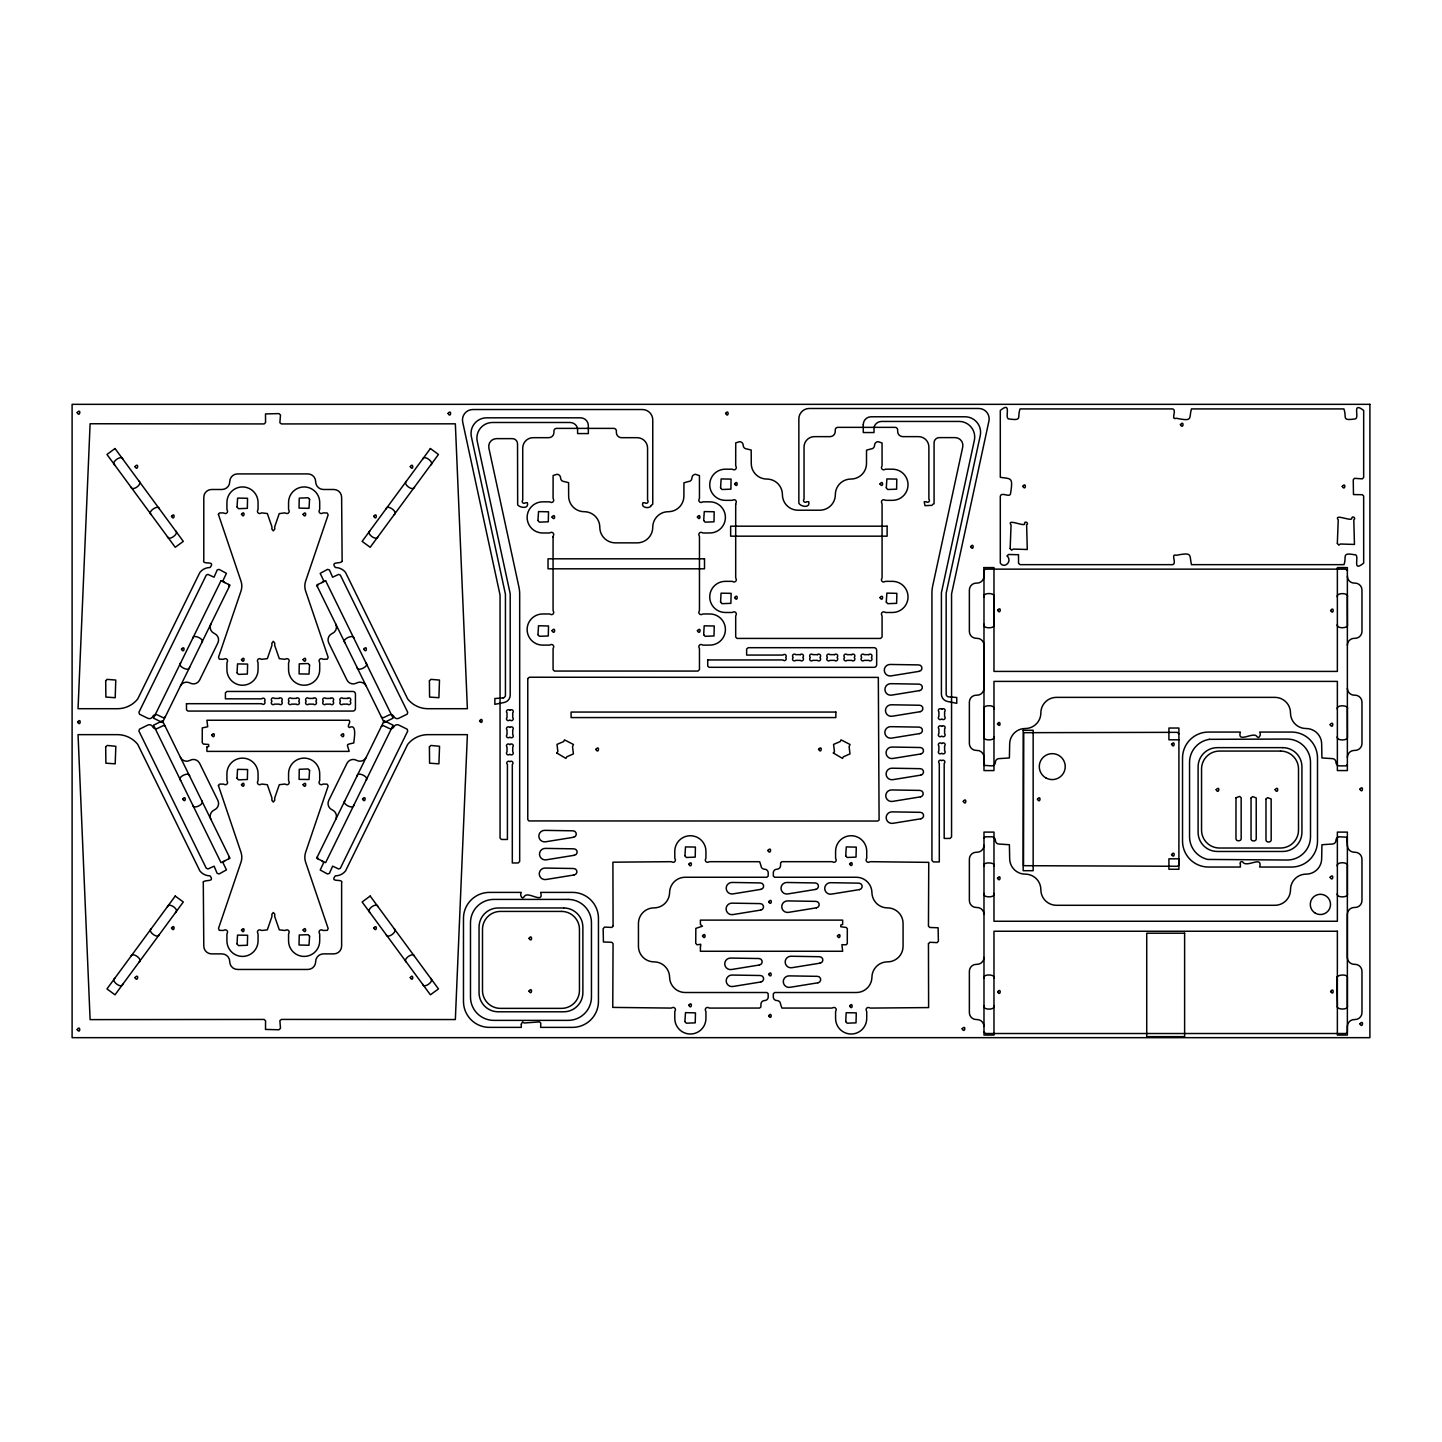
<?xml version="1.0" encoding="UTF-8"?>
<svg xmlns="http://www.w3.org/2000/svg" width="1442" height="1442" viewBox="0 0 1442 1442"><rect width="100%" height="100%" fill="white"/><g stroke="black" fill="none" stroke-linecap="round" stroke-linejoin="round"><path stroke-width="1.5" d="M130.952 487.09C132.231 491.866 143.028 484.007 139.117 481.177M414.485 956.154C413.421 951.648 401.994 959.453 406.41 962.193M983.985 838.307L985.192 836.811L991.772 836.775A3.641 3.641 0 0 1 995.395 840.398A3.641 3.641 0 0 0 999.036 844.039L1009.4 844.724L1009.67 858.567A15.574 15.574 0 0 0 1025.262 874.14A15.574 15.574 0 0 1 1040.854 889.714A15.574 15.574 0 0 0 1056.427 905.288L1274.926 905.288A15.574 15.574 0 0 0 1290.5 889.714A15.574 15.574 0 0 1 1306.073 874.14A15.574 15.574 0 0 0 1321.665 858.567L1321.935 844.724L1332.3 844.039A3.641 3.641 0 0 0 1335.941 840.398A3.641 3.641 0 0 1 1339.582 836.775L1346.936 837.261L1347.369 845.336A6.904 6.904 0 0 0 1354.272 852.24L1355.065 852.24A6.904 6.904 0 0 1 1361.969 859.144L1361.969 900.565A6.922 6.922 0 0 1 1354.669 907.469A6.922 6.922 0 0 0 1347.369 914.372L1347.369 957.434A6.904 6.904 0 0 0 1354.272 964.337L1355.065 964.337A6.904 6.904 0 0 1 1361.969 971.241L1361.969 1012.644A6.922 6.922 0 0 1 1354.669 1019.548A6.922 6.922 0 0 0 1347.369 1026.452L1347.333 1032.31L1345.801 1033.517L985.535 1033.517L983.985 1031.949M1347.369 764.35L1346.035 765.864L1339.582 765.882A3.641 3.641 0 0 1 1335.941 762.259A3.641 3.641 0 0 0 1332.3 758.618L1321.935 757.951L1321.665 744.09A15.574 15.574 0 0 0 1306.073 728.516A15.574 15.574 0 0 1 1290.5 712.943A15.574 15.574 0 0 0 1274.926 697.369L1056.427 697.369A15.574 15.574 0 0 0 1040.854 712.943A15.574 15.574 0 0 1 1025.262 728.516A15.574 15.574 0 0 0 1009.67 744.09L1009.4 757.951L999.036 758.618A3.641 3.641 0 0 0 995.395 762.259A3.641 3.641 0 0 1 991.772 765.882L984.399 765.396L983.985 757.32A6.904 6.904 0 0 0 977.081 750.417L976.27 750.417A6.904 6.904 0 0 1 969.366 743.513L969.366 702.092A6.922 6.922 0 0 1 976.667 695.188A6.922 6.922 0 0 0 983.985 688.285L983.985 645.223A6.904 6.904 0 0 0 977.081 638.319L976.27 638.319A6.904 6.904 0 0 1 969.366 631.416L969.366 590.012A6.922 6.922 0 0 1 976.667 583.109A6.922 6.922 0 0 0 983.985 576.205L984.021 570.347L985.535 569.139L1345.801 569.139L1347.369 570.708M122.786 459.097C121.921 454.302 110.169 462.485 114.729 465.027M159.305 508.756C158.476 504.069 146.687 512 151.248 514.668M167.47 536.73C168.822 541.687 179.835 533.107 175.527 530.818M377.948 906.621C376.741 901.809 365.601 909.884 369.891 912.552M386.132 934.614C387.411 939.463 398.334 931.334 394.171 928.684M422.65 984.273C423.93 989.05 434.637 981.155 430.798 978.361M651.243 505.583C649.927 509.098 640.374 507.981 642.898 502.771L645.007 502.771A1.821 1.821 0 0 0 647.566 502.771A1.821 1.821 0 0 0 647.566 500.212L647.566 448.065A10.382 10.382 0 0 0 637.184 437.683L621.556 437.683A5.191 5.191 0 0 1 616.365 432.492L616.365 430.978A2.596 2.596 0 0 0 613.769 428.382L556.54 428.382A2.596 2.596 0 0 0 553.944 430.978L553.944 432.492A5.191 5.191 0 0 1 548.753 437.683L533.107 437.683A10.382 10.382 0 0 0 522.725 448.065L522.725 500.212A1.821 1.821 0 0 0 522.725 502.771A1.821 1.821 0 0 0 525.303 502.771L527.412 502.771C529.25 509.639 519.156 507.512 517.66 504.772L517.534 443.83A5.191 5.191 0 0 0 512.343 438.638L496.481 438.638A7.787 7.787 0 0 0 488.874 448.083L518.904 586.948A34.266 34.266 0 0 1 519.679 594.194L519.679 861.415L518.237 862.965L512.307 862.965L512.307 764.44A1.821 1.821 0 0 0 512.559 761.881A1.821 1.821 0 0 0 509.999 761.628L509.729 761.628A1.821 1.821 0 0 0 507.187 761.881A1.821 1.821 0 0 0 507.422 764.44L507.422 839.478L501.383 839.46L500.068 838.036L500.05 595.564A5.191 5.191 0 0 0 499.941 594.483L462.702 422.109A10.382 10.382 0 0 1 472.832 409.528L642.375 409.528A10.382 10.382 0 0 1 652.757 419.91L652.757 504.213L651.261 505.457M189.641 775.922C189.443 771.308 176.771 776.95 180.647 780.446M192.723 805.033C193.102 810.025 205.341 803.951 201.682 800.634M353.939 638.211C354.137 633.759 341.069 639.185 344.944 642.735M357.021 667.322C357.454 672.423 369.855 665.934 365.98 662.923M229.314 586.479L228.575 584.443M317.312 856.89L318.051 858.909M165.217 716.998L163.451 717.828L157.538 714.962A3.641 3.641 0 0 0 152.672 716.62A3.641 3.641 0 0 1 147.805 718.278L139.55 714.223L138.901 712.312L206.278 575.106L207.972 574.385L214.011 577.215L217.219 569.932L219.076 569.374L226.43 573.357L222.897 580.747L224.88 582.64M381.409 726.353L383.157 725.524L389.088 728.39A3.641 3.641 0 0 0 393.954 726.732A3.641 3.641 0 0 1 398.821 725.074L407.167 729.201L407.725 731.058L340.348 868.264L338.654 868.985L332.615 866.137L329.407 873.419L327.442 873.942L320.196 869.995L323.729 862.604L321.854 860.694M994.133 866.011C996.116 862.19 981.714 861.487 983.985 866.191M983.985 624.296C982.182 628.892 995.557 629.036 994.061 624.386L993.971 597.042C995.881 592.374 982.02 592.374 983.985 597.042M994.061 978.271C995.953 974.071 982.146 973.602 983.985 978.361M932.776 504.285L934.074 503.745L934.074 442.802A5.191 5.191 0 0 1 939.265 437.611L955.127 437.611A7.787 7.787 0 0 1 962.733 447.038L932.704 585.921A34.266 34.266 0 0 0 931.929 593.149L931.929 860.369L933.371 861.937L939.301 861.937L939.301 763.395A1.821 1.821 0 0 1 939.048 760.835A1.821 1.821 0 0 1 941.608 760.601L941.878 760.601A1.821 1.821 0 0 1 944.438 760.835A1.821 1.821 0 0 1 944.186 763.395L944.186 838.433L950.116 838.433L951.558 836.883L951.558 594.519A5.191 5.191 0 0 1 951.666 593.455L988.924 421.082A10.382 10.382 0 0 0 978.776 408.483L809.232 408.483A10.382 10.382 0 0 0 798.85 418.865L798.85 503.186C800.689 506.845 810.566 508.467 808.71 501.744L806.601 501.744A1.821 1.821 0 0 1 804.041 501.744A1.821 1.821 0 0 1 804.041 499.166L804.041 447.02A10.382 10.382 0 0 1 814.424 436.638L830.051 436.638A5.191 5.191 0 0 0 835.242 431.446L835.242 429.95A2.596 2.596 0 0 1 837.838 427.355L895.067 427.355A2.596 2.596 0 0 1 897.663 429.95L897.663 431.446A5.191 5.191 0 0 0 902.854 436.638L918.5 436.638A10.382 10.382 0 0 1 928.882 447.02L928.882 499.166A1.821 1.821 0 0 1 928.882 501.744A1.821 1.821 0 0 1 926.305 501.726L924.214 501.726L924.989 505.673L932.181 505.331M993.971 709.212C995.935 704.561 982.056 704.525 983.985 709.212L983.985 736.465C982.218 741.206 995.575 740.827 994.133 736.646M983.985 893.445C981.804 897.933 996.17 898.005 993.971 893.445M1337.365 624.296C1335.562 629.072 1349.243 628.658 1347.441 624.386L1347.369 597.042C1349.55 592.608 1335.508 592.356 1337.365 597.042M983.985 1005.615C982.11 1010.247 995.881 1010.319 993.971 1005.615M1337.365 736.465C1335.562 741.062 1348.937 741.134 1347.441 736.556L1347.369 709.212C1349.514 704.759 1335.454 704.561 1337.365 709.212M1337.365 893.445C1335.526 898.24 1349.532 897.789 1347.369 893.445L1347.369 866.191C1349.261 861.613 1335.526 861.577 1337.365 866.191M318.051 584.443L317.312 586.479M228.575 858.909L229.314 856.89M180.647 662.923C176.879 665.88 188.884 672.314 189.641 667.43M365.98 780.446C369.873 777.058 357.292 771.091 357.021 776.03M201.682 642.735C205.575 639.257 192.633 633.561 192.723 638.337M344.944 800.634C341.231 803.554 353.164 810.043 353.939 805.141M430.798 464.991C434.979 462.72 423.93 454.248 422.65 459.097M151.248 928.684C147.084 931.316 158.025 939.463 159.305 934.614M114.729 978.343C110.457 980.596 121.416 989.284 122.786 984.273M406.41 481.159C402.354 483.773 412.917 491.848 414.485 487.198M394.171 514.668C398.659 511.838 386.762 503.997 386.132 508.756M369.891 530.818C365.727 533.432 376.686 541.579 377.948 536.73M175.527 912.552C179.908 909.704 168.588 901.971 167.47 906.621M139.009 962.193C143.551 959.651 132.195 951.414 130.952 956.28M1178.907 739.8L1168.921 739.8L1168.921 728.03L1178.907 728.03L1178.907 869.256L1168.921 869.256L1168.921 858.819L1178.907 858.819L1178.889 864.948L1177.339 866.282L1023.514 865.687L1023.748 732.68L1177.339 732.338L1178.907 733.906M321.854 582.658L323.747 580.874L320.196 573.357L327.55 569.374L329.407 569.932L332.615 577.215L338.654 574.385L340.348 575.106L407.725 712.312L407.167 714.169L398.821 718.278A3.641 3.641 0 0 1 393.954 716.62A3.641 3.641 0 0 0 389.088 714.962L383.284 717.792L381.409 716.998M224.88 860.73L222.879 862.496L226.466 869.887L219.076 873.978L217.147 873.329L214.101 866.191L207.972 868.985L206.224 868.156L138.901 731.058L139.459 729.201L147.805 725.074A3.641 3.641 0 0 1 152.672 726.732A3.641 3.641 0 0 0 157.538 728.39L163.451 725.524L165.217 726.353M180.43 757.356A6.922 6.922 0 0 0 190.038 760.331A6.922 6.922 0 0 1 199.627 763.305L217.886 800.472A6.904 6.904 0 0 1 214.732 809.719L214.011 810.08A6.904 6.904 0 0 0 210.856 819.308M366.196 757.356A6.922 6.922 0 0 1 356.589 760.331A6.922 6.922 0 0 0 346.981 763.305L328.74 800.472A6.904 6.904 0 0 0 331.876 809.719L332.615 810.08A6.904 6.904 0 0 1 335.752 819.308M180.43 686.013A6.922 6.922 0 0 1 190.038 683.039A6.922 6.922 0 0 0 199.627 680.065L217.886 642.88A6.904 6.904 0 0 0 214.732 633.651L214.011 633.29A6.904 6.904 0 0 1 210.856 624.044M366.196 686.013A6.922 6.922 0 0 0 356.589 683.039A6.922 6.922 0 0 1 346.981 680.065L328.74 642.88A6.904 6.904 0 0 1 331.876 633.651L332.615 633.29A6.904 6.904 0 0 0 335.752 624.044M983.985 845.336A6.904 6.904 0 0 1 977.081 852.24L976.27 852.24A6.904 6.904 0 0 0 969.366 859.144L969.366 900.565A6.922 6.922 0 0 0 976.667 907.469A6.922 6.922 0 0 1 983.985 914.372M983.985 1026.452A6.922 6.922 0 0 0 976.667 1019.548A6.922 6.922 0 0 1 969.366 1012.644L969.366 971.241A6.904 6.904 0 0 1 976.27 964.337L977.081 964.337A6.904 6.904 0 0 0 983.985 957.434M1347.369 757.32A6.904 6.904 0 0 1 1354.272 750.417L1355.065 750.417A6.904 6.904 0 0 0 1361.969 743.513L1361.969 702.092A6.922 6.922 0 0 0 1354.669 695.188A6.922 6.922 0 0 1 1347.369 688.285M1347.369 645.223A6.904 6.904 0 0 1 1354.272 638.319L1355.065 638.319A6.904 6.904 0 0 0 1361.969 631.416L1361.969 590.012A6.922 6.922 0 0 0 1354.669 583.109A6.922 6.922 0 0 1 1347.369 576.205M186.469 703.696L186.505 709.861L187.911 711.068L352.839 711.068A2.596 2.596 0 0 0 355.435 708.473L355.435 694.053A2.596 2.596 0 0 0 352.839 691.457L226.953 691.457L225.421 692.773L225.403 698.829L261.777 698.829A1.821 1.821 0 0 1 264.337 698.577A1.821 1.821 0 0 1 264.571 701.136L264.571 701.389A1.821 1.821 0 0 1 264.337 703.948A1.821 1.821 0 0 1 261.777 703.696L186.469 703.696M206.909 747.046L206.909 751.39L349.144 751.39C347.324 743.495 345.035 744.991 353.777 742.954C354.299 737.349 357.021 723.451 349.288 727.525C346.152 726.227 351.56 722.514 349.144 720.243L206.909 720.243L207.702 726.75L202.277 727.886L202.24 742.612L203.322 744.072L208.531 744.451L208.784 746.415L206.909 747.046M218.409 785.566L240.976 852.258A15.574 15.574 0 0 1 240.976 862.28L218.499 928.414L219.31 930.324L222.987 930.469A2.253 2.253 0 0 0 224.159 930.144A2.253 2.253 0 0 1 227.259 933.226A2.253 2.253 0 0 0 226.917 934.398L226.917 940.851A15.574 15.574 0 0 0 242.49 956.425A15.574 15.574 0 0 0 258.064 940.851L258.064 934.398A2.253 2.253 0 0 0 257.739 933.226A2.253 2.253 0 0 1 260.84 930.144A2.253 2.253 0 0 0 262.011 930.469L267.329 929.838L271.673 917.292A5.191 5.191 0 0 0 271.799 914.39L273.313 912.462L274.845 914.282A5.191 5.191 0 0 0 274.953 917.292L279.297 929.838L284.615 930.469A2.253 2.253 0 0 0 285.786 930.144A2.253 2.253 0 0 1 288.887 933.226A2.253 2.253 0 0 0 288.562 934.398L288.562 940.851A15.574 15.574 0 0 0 304.136 956.425A15.574 15.574 0 0 0 319.709 940.851L319.709 934.398A2.253 2.253 0 0 0 319.367 933.226A2.253 2.253 0 0 1 322.467 930.144A2.253 2.253 0 0 0 323.639 930.469L327.316 930.324L328.163 928.522L305.65 862.28A15.574 15.574 0 0 1 305.65 852.258L328.163 786.016L327.208 784.178L323.639 784.069A2.253 2.253 0 0 0 322.467 784.412A2.253 2.253 0 0 1 319.367 781.312A2.253 2.253 0 0 0 319.709 780.14L319.709 773.687A15.574 15.574 0 0 0 304.136 758.113A15.574 15.574 0 0 0 288.562 773.687L288.562 780.14A2.253 2.253 0 0 0 288.887 781.312A2.253 2.253 0 0 1 285.786 784.412A2.253 2.253 0 0 0 284.615 784.069L279.297 784.7L274.953 797.246A5.191 5.191 0 0 0 274.827 800.148L273.313 802.076L271.799 800.148A5.191 5.191 0 0 0 271.673 797.246L267.329 784.7L262.011 784.069A2.253 2.253 0 0 0 260.84 784.412A2.253 2.253 0 0 1 257.739 781.312A2.253 2.253 0 0 0 258.064 780.14L258.064 773.687A15.574 15.574 0 0 0 242.49 758.113A15.574 15.574 0 0 0 226.917 773.687L226.917 780.14A2.253 2.253 0 0 0 227.259 781.312A2.253 2.253 0 0 1 224.159 784.412A2.253 2.253 0 0 0 222.987 784.069L219.526 784.142L218.409 785.566M218.409 514.397L240.976 581.09A15.574 15.574 0 0 1 240.976 591.112L218.499 657.228L219.31 659.138L222.987 659.282A2.253 2.253 0 0 0 224.159 658.958A2.253 2.253 0 0 1 227.259 662.058A2.253 2.253 0 0 0 226.917 663.23L226.917 669.665A15.574 15.574 0 0 0 242.49 685.238A15.574 15.574 0 0 0 258.064 669.665L258.064 663.23A2.253 2.253 0 0 0 257.739 662.058A2.253 2.253 0 0 1 260.84 658.958A2.253 2.253 0 0 0 262.011 659.282L267.329 658.652L271.673 646.124A5.191 5.191 0 0 0 271.799 643.222L273.313 641.293L274.827 643.222A5.191 5.191 0 0 0 274.953 646.124L279.297 658.652L284.615 659.282A2.253 2.253 0 0 0 285.786 658.958A2.253 2.253 0 0 1 288.887 662.058A2.253 2.253 0 0 0 288.562 663.23L288.562 669.665A15.574 15.574 0 0 0 304.136 685.238A15.574 15.574 0 0 0 319.709 669.665L319.709 663.23A2.253 2.253 0 0 0 319.367 662.058A2.253 2.253 0 0 1 322.467 658.958A2.253 2.253 0 0 0 323.639 659.282L327.316 659.138L328.163 657.336L305.65 591.112A15.574 15.574 0 0 1 305.65 581.09L328.163 514.848L327.208 512.992L323.639 512.901A2.253 2.253 0 0 0 322.467 513.226A2.253 2.253 0 0 1 319.367 510.126A2.253 2.253 0 0 0 319.709 508.954L319.709 502.519A15.574 15.574 0 0 0 304.136 486.945A15.574 15.574 0 0 0 288.562 502.519L288.562 508.954A2.253 2.253 0 0 0 288.887 510.126A2.253 2.253 0 0 1 285.786 513.226A2.253 2.253 0 0 0 284.615 512.901L279.225 513.622L274.953 526.06A5.191 5.191 0 0 0 274.827 528.962L273.313 530.89L271.799 528.962A5.191 5.191 0 0 0 271.673 526.06L267.329 513.532L262.011 512.901A2.253 2.253 0 0 0 260.84 513.226A2.253 2.253 0 0 1 257.739 510.126A2.253 2.253 0 0 0 258.064 508.954L258.064 502.519A15.574 15.574 0 0 0 242.49 486.945A15.574 15.574 0 0 0 226.917 502.519L226.917 508.954A2.253 2.253 0 0 0 227.259 510.126A2.253 2.253 0 0 1 224.159 513.226A2.253 2.253 0 0 0 222.987 512.901L219.526 512.955L218.427 514.289M521.301 1024.162L521.301 1027.371L489.433 1027.371A25.956 25.956 0 0 1 463.477 1001.415L463.477 918.356A25.956 25.956 0 0 1 489.433 892.4L521.301 892.4C519.408 894.328 522.04 900.349 524.167 896.762C527.159 890.093 544.301 904.981 540.642 892.4L572.492 892.4A25.956 25.956 0 0 1 598.448 918.356L598.448 1001.415A25.956 25.956 0 0 1 572.492 1027.371L540.642 1027.371L540.804 1023.189L539.47 1021.891L524.167 1023.009L522.581 1021.873L521.301 1024.162M553.079 536.911L553.079 610.038A2.253 2.253 0 0 0 553.404 611.21A2.253 2.253 0 0 1 550.303 614.31A2.253 2.253 0 0 0 549.132 613.968L542.697 613.968A15.574 15.574 0 0 0 527.123 629.541A15.574 15.574 0 0 0 542.697 645.115L549.132 645.115A2.253 2.253 0 0 0 550.303 644.79A2.253 2.253 0 0 1 553.404 647.891A2.253 2.253 0 0 0 553.079 649.062L553.079 669.629L554.395 671.053L697.91 671.071L699.46 669.629L699.46 649.062A2.253 2.253 0 0 0 699.136 647.891A2.253 2.253 0 0 1 702.236 644.79A2.253 2.253 0 0 0 703.408 645.115L709.843 645.115A15.574 15.574 0 0 0 725.416 629.541A15.574 15.574 0 0 0 709.843 613.968L703.408 613.968A2.253 2.253 0 0 0 702.236 614.31A2.253 2.253 0 0 1 699.136 611.21A2.253 2.253 0 0 0 699.46 610.038L699.46 536.911A2.253 2.253 0 0 0 699.136 535.739A2.253 2.253 0 0 1 702.236 532.639A2.253 2.253 0 0 0 703.408 532.981L709.843 532.981A15.574 15.574 0 0 0 725.416 517.408A15.574 15.574 0 0 0 709.843 501.834L703.408 501.834A2.253 2.253 0 0 0 702.236 502.158A2.253 2.253 0 0 1 699.136 499.058A2.253 2.253 0 0 0 699.46 497.887L699.442 475.644L695.567 474.31A3.641 3.641 0 0 0 691.944 477.951A3.641 3.641 0 0 1 688.303 481.574L683.941 482.8L683.887 496.12A15.574 15.574 0 0 1 668.313 511.694A15.574 15.574 0 0 0 652.739 527.267A15.574 15.574 0 0 1 637.166 542.859L615.373 542.859A15.574 15.574 0 0 1 599.8 527.267A15.574 15.574 0 0 0 584.226 511.694A15.574 15.574 0 0 1 568.653 496.12L568.581 482.673L564.237 481.574A3.641 3.641 0 0 1 560.596 477.951A3.641 3.641 0 0 0 556.972 474.31L553.115 475.518L553.079 497.887A2.253 2.253 0 0 0 553.404 499.058A2.253 2.253 0 0 1 550.303 502.158A2.253 2.253 0 0 0 549.132 501.834L542.697 501.834A15.574 15.574 0 0 0 527.123 517.408A15.574 15.574 0 0 0 542.697 532.981L549.132 532.981A2.253 2.253 0 0 0 550.303 532.639A2.253 2.253 0 0 1 553.404 535.739A2.253 2.253 0 0 0 553.079 536.911M700.397 946.925L700.397 951.269L842.651 951.269L841.912 944.672L846.112 944.798L847.283 943.645L847.319 928.81L846.346 927.494L840.74 926.719L840.902 924.935L842.651 924.484L842.651 920.122L700.397 920.122L700.397 924.484L702.488 926.197L695.837 928.36L695.729 943.302L697.045 944.816L700.758 944.258L700.506 946.871M707.698 659.949L707.734 666.114L709.14 667.304L874.068 667.322A2.596 2.596 0 0 0 876.664 664.726L876.664 650.288A2.596 2.596 0 0 0 874.068 647.692L748.182 647.692L746.632 649.026L746.632 655.065L782.988 655.065A1.821 1.821 0 0 1 785.548 654.812A1.821 1.821 0 0 1 785.8 657.372L785.8 657.642A1.821 1.821 0 0 1 785.548 660.184A1.821 1.821 0 0 1 782.988 659.949L707.698 659.949M735.69 504.267L735.69 577.395A2.253 2.253 0 0 0 736.015 578.566A2.253 2.253 0 0 1 732.915 581.667A2.253 2.253 0 0 0 731.743 581.342L725.308 581.342A15.574 15.574 0 0 0 709.734 596.916A15.574 15.574 0 0 0 725.308 612.49L731.743 612.49A2.253 2.253 0 0 0 732.915 612.147A2.253 2.253 0 0 1 736.015 615.247A2.253 2.253 0 0 0 735.69 616.419L735.69 637.003L737.006 638.427L880.521 638.445L882.071 637.003L882.071 616.419A2.253 2.253 0 0 0 881.747 615.247A2.253 2.253 0 0 1 884.847 612.147A2.253 2.253 0 0 0 886.019 612.49L892.454 612.49A15.574 15.574 0 0 0 908.027 596.916A15.574 15.574 0 0 0 892.454 581.342L886.019 581.342A2.253 2.253 0 0 0 884.847 581.667A2.253 2.253 0 0 1 881.747 578.566A2.253 2.253 0 0 0 882.071 577.395L882.071 504.267A2.253 2.253 0 0 0 881.747 503.096A2.253 2.253 0 0 1 884.847 500.013A2.253 2.253 0 0 0 886.019 500.338L892.454 500.338A15.574 15.574 0 0 0 908.027 484.764A15.574 15.574 0 0 0 892.454 469.191L886.019 469.191A2.253 2.253 0 0 0 884.847 469.515A2.253 2.253 0 0 1 881.747 466.433A2.253 2.253 0 0 0 882.071 465.261L882.053 443L878.178 441.685A3.641 3.641 0 0 0 874.555 445.308A3.641 3.641 0 0 1 870.914 448.949L866.534 450.156L866.498 463.477A15.574 15.574 0 0 1 850.924 479.05A15.574 15.574 0 0 0 835.351 494.642A15.574 15.574 0 0 1 819.777 510.216L797.985 510.216A15.574 15.574 0 0 1 782.411 494.642A15.574 15.574 0 0 0 766.838 479.05A15.574 15.574 0 0 1 751.264 463.477L751.192 450.048L746.848 448.949A3.641 3.641 0 0 1 743.207 445.308A3.641 3.641 0 0 0 739.584 441.685L735.726 442.892L735.69 465.261A2.253 2.253 0 0 0 736.015 466.433A2.253 2.253 0 0 1 732.915 469.515A2.253 2.253 0 0 0 731.743 469.191L725.308 469.191A15.574 15.574 0 0 0 709.734 484.764A15.574 15.574 0 0 0 725.308 500.338L731.743 500.338A2.253 2.253 0 0 0 732.915 500.013A2.253 2.253 0 0 1 736.015 503.096A2.253 2.253 0 0 0 735.69 504.267M863.271 424.561L863.271 432.546L874.014 432.546L874.014 427.355A7.787 7.787 0 0 1 881.567 421.443L959.128 421.443A15.574 15.574 0 0 1 974.359 440.315L941.536 592.121A5.191 5.191 0 0 0 941.41 593.221L941.41 694.107A7.462 7.462 0 0 0 947.394 701.425L956.749 703.317L956.749 697.477L948.421 696.846A2.794 2.794 0 0 1 946.168 694.107L946.168 593.725A5.191 5.191 0 0 1 946.294 592.626L980.236 435.646A15.574 15.574 0 0 0 965.004 416.774L871.058 416.774A7.787 7.787 0 0 0 863.271 424.561M983.985 567.589L983.985 770.569L993.971 770.569L993.971 681.399L1337.365 681.399L1337.365 770.569L1347.369 770.569L1347.369 567.589L1337.365 567.589L1337.365 671.413L993.971 671.413L993.971 567.589L983.985 567.589M1023.171 730.265L1023.171 870.698L1033.157 870.698L1033.157 730.265L1023.171 730.265M1240.354 863.812L1240.354 867.039L1208.486 867.039A25.956 25.956 0 0 1 1182.53 841.083L1182.53 758.023A25.956 25.956 0 0 1 1208.486 732.067L1240.354 732.067C1236.912 743.82 1253.603 731.31 1256.811 736.429C1258.92 739.998 1261.642 733.96 1259.695 732.067L1291.545 732.067A25.956 25.956 0 0 1 1317.501 758.023L1317.501 841.083A25.956 25.956 0 0 1 1291.545 867.039L1259.695 867.039C1262.615 855.575 1248.015 867.291 1243.22 862.677C1242.86 860.784 1239.273 861.487 1240.354 863.812M1336.914 977.189L1337.365 1005.615C1335.22 1009.959 1349.207 1010.409 1347.369 1005.615L1347.369 978.361C1348.901 973.765 1338.158 974.468 1336.932 977.081M1337.365 931.244L1337.365 1035.068L1347.369 1035.068L1347.369 832.106L1337.365 832.106L1337.365 921.258L993.971 921.258L993.971 832.106L983.985 832.106L983.985 1035.068L993.971 1035.068L993.971 931.244L1337.365 931.244M182.719 799.138C186.036 804.456 186.162 793.911 182.719 799.138M203.286 881.963L203.791 946.096A7.787 7.787 0 0 0 211.577 953.883L221.96 953.883A7.787 7.787 0 0 1 229.747 961.67A7.787 7.787 0 0 0 237.533 969.457L307.885 969.457A7.787 7.787 0 0 0 315.672 961.67A7.787 7.787 0 0 1 323.459 953.883L333.841 953.883A7.787 7.787 0 0 0 341.628 946.096L341.628 883.171C343.935 877.854 329.028 883.387 335.355 875.853A12.978 12.978 0 0 0 345.521 870.968L407.671 744.414A25.956 25.956 0 0 1 427.95 734.645L467.388 734.645L455.348 1019.548L281.424 1019.422L279.874 1020.666L280.487 1028.326L278.937 1029.768L265.508 1029.426L265.562 1020.774L264.12 1019.44L90.107 1019.62L78.048 734.645L117.469 734.645A25.956 25.956 0 0 1 137.747 744.414L199.897 870.968A12.978 12.978 0 0 0 210.063 875.853C215.128 882.342 205.395 879.494 203.304 881.837M342.133 561.298C340.889 564.183 329.984 560.938 335.355 567.517A12.978 12.978 0 0 1 345.521 572.402L407.671 698.955A25.956 25.956 0 0 0 427.95 708.707L467.388 708.707L455.348 423.822L281.424 423.93L279.874 422.704L280.487 415.026L278.937 413.602L265.508 413.926L265.562 422.578L264.12 423.93L90.107 423.75L78.048 708.707L117.469 708.707A25.956 25.956 0 0 0 137.747 698.955L199.897 572.402A12.978 12.978 0 0 1 210.063 567.517C216.3 559.748 201.592 565.588 203.791 560.181L203.791 497.274A7.787 7.787 0 0 1 211.577 489.487L221.96 489.487A7.787 7.787 0 0 0 229.747 481.7A7.787 7.787 0 0 1 237.533 473.913L307.885 473.913A7.787 7.787 0 0 1 315.672 481.7A7.787 7.787 0 0 0 323.459 489.487L333.841 489.487A7.787 7.787 0 0 1 341.628 497.274L342.133 561.298M363.781 649.26C367.043 654.56 367.422 643.907 363.781 649.26M1007.201 555.945C1012.699 561.893 1003.974 568.977 1000.297 563.083L1000.297 496.246C1001.379 491.289 1010.5 498.535 1010.608 493.146C1013.203 476.779 1011.094 479.05 1000.297 477.302L1000.297 410.465C1012.933 400.101 1003.488 419.424 1009.31 418.991C1022.793 420.884 1016.88 417.405 1020.089 408.915L1172.508 408.915C1177.321 409.672 1170.219 420.505 1176.239 418.252C1193.363 421.641 1188.659 418.811 1191.453 408.915L1343.872 408.915C1347.08 417.369 1341.186 420.902 1354.651 418.991C1360.635 419.009 1350.902 400.624 1363.681 410.465L1363.663 477.428L1362.348 478.852L1354.38 478.329L1353.245 479.862L1353.479 494.57L1362.348 494.714L1363.663 496.03L1363.681 563.083C1350.775 573.646 1360.942 553.656 1354.344 554.719C1341.15 552.304 1346.918 556.828 1343.998 564.651L1191.453 564.651C1189.199 554.593 1192.822 552.106 1176.239 555.296C1170.201 553.277 1177.285 563.696 1172.616 564.651L1020.089 564.651L1018.539 563.317L1018.503 554.719L1008.535 554.485L1007.219 555.837M613.084 925.89L611.967 927.422L604.595 927.098L603.153 928.648L603.423 941.987L611.75 942.293L613.066 943.645L612.76 1007.399L670.854 1008.084A2.253 2.253 0 0 0 672.026 1007.742A2.253 2.253 0 0 1 675.126 1010.842A2.253 2.253 0 0 0 674.784 1012.014L674.784 1018.449A15.574 15.574 0 0 0 690.357 1034.022A15.574 15.574 0 0 0 705.931 1018.449L705.931 1012.014A2.253 2.253 0 0 0 705.607 1010.842A2.253 2.253 0 0 1 708.707 1007.742A2.253 2.253 0 0 0 709.879 1008.084L759.519 1008.066L760.853 1007.093L760.961 1004.191A3.641 3.641 0 0 1 764.602 1000.55A3.641 3.641 0 0 0 768.226 996.909L768.117 993.484L766.784 992.511L685.166 992.511A15.574 15.574 0 0 1 669.593 977.189A15.574 15.574 0 0 0 654.019 961.868A15.574 15.574 0 0 1 638.445 946.294L638.445 923.457A15.574 15.574 0 0 1 654.019 907.883A15.574 15.574 0 0 0 669.593 892.58A15.574 15.574 0 0 1 685.166 877.259L766.784 877.259L768.153 876.159L768.226 872.843A3.641 3.641 0 0 0 764.602 869.22A3.641 3.641 0 0 1 760.961 865.579L759.646 861.703L709.879 861.685A2.253 2.253 0 0 0 708.707 862.01A2.253 2.253 0 0 1 705.607 858.927A2.253 2.253 0 0 0 705.931 857.756L705.931 851.303A15.574 15.574 0 0 0 690.357 835.729A15.574 15.574 0 0 0 674.784 851.303L674.784 857.756A2.253 2.253 0 0 0 675.126 858.927A2.253 2.253 0 0 1 672.026 862.01A2.253 2.253 0 0 0 670.854 861.685L612.904 862.19L613.084 925.89M928.45 943.753L928.612 1007.579L870.662 1008.084A2.253 2.253 0 0 1 869.49 1007.742A2.253 2.253 0 0 0 866.408 1010.842A2.253 2.253 0 0 1 866.732 1012.014L866.732 1018.449A15.574 15.574 0 0 1 851.159 1034.022A15.574 15.574 0 0 1 835.585 1018.449L835.585 1012.014A2.253 2.253 0 0 1 835.909 1010.842A2.253 2.253 0 0 0 832.827 1007.742A2.253 2.253 0 0 1 831.655 1008.084L781.888 1008.066L780.555 1004.191A3.641 3.641 0 0 0 776.932 1000.55A3.641 3.641 0 0 1 773.291 996.909L773.363 993.61L774.733 992.511L856.35 992.511A15.574 15.574 0 0 0 871.923 977.189A15.574 15.574 0 0 1 887.497 961.868A15.574 15.574 0 0 0 903.071 946.294L903.071 923.457A15.574 15.574 0 0 0 887.497 907.883A15.574 15.574 0 0 1 871.923 892.58A15.574 15.574 0 0 0 856.35 877.259L774.733 877.259L773.363 876.159L773.291 872.843A3.641 3.641 0 0 1 776.932 869.22A3.641 3.641 0 0 0 780.555 865.579L780.663 862.677L781.997 861.685L831.655 861.685A2.253 2.253 0 0 1 832.827 862.01A2.253 2.253 0 0 0 835.909 858.927A2.253 2.253 0 0 1 835.585 857.756L835.585 851.303A15.574 15.574 0 0 1 851.159 835.729A15.574 15.574 0 0 1 866.732 851.303L866.732 857.756A2.253 2.253 0 0 1 866.408 858.927A2.253 2.253 0 0 0 869.49 862.01A2.253 2.253 0 0 1 870.662 861.685L928.756 862.37L928.45 926.124L929.784 927.476L938.111 927.765L938.382 941.121L937.156 942.635L929.892 942.275L928.45 943.753M105.699 680.822L105.879 697.081L115.198 697.712L115.775 680.065L107.05 679.362L105.699 680.822M105.699 746.938L105.879 763.197L115.198 763.827L115.829 746.289L107.267 745.46L105.699 746.83M429.41 680.822L429.59 697.081L438.909 697.712L439.486 680.065L430.87 679.344L429.41 680.822M429.41 746.938L429.59 763.197L438.909 763.827L439.558 746.289L430.87 745.46L429.428 746.83M556.792 753.012L565.949 758.42L566.742 756.834L573.411 753.878L572.528 746.668L573.465 744.487L564.453 739.854L563.678 741.548L556.991 744.396L557.874 751.606L556.792 752.904M833.35 753.012L842.525 758.42L843.318 756.834L849.987 753.878L849.104 746.668L850.041 744.487L841.028 739.854L840.253 741.548L833.566 744.396L834.449 751.606L833.368 752.904M237.047 507.043L238.453 508.684L247.357 508.341L247.537 498.265L237.624 498.103L237.047 506.935M237.047 672.783L238.453 674.405L247.357 674.063L247.609 664.095L237.533 663.915L237.047 672.783M237.047 778.211L238.453 779.852L247.357 779.509L247.609 769.523L237.533 769.361L237.047 778.211M237.047 943.951L238.453 945.591L247.357 945.249L247.609 935.263L237.533 935.101L237.047 943.951M309.579 499.293L309.003 508.341L299.017 508.089L299.251 498.121L308.155 497.778L309.579 499.293M309.579 665.032L309.003 674.081L299.089 673.919L299.251 663.843L308.155 663.518L309.579 665.032M309.579 770.479L309.003 779.509L299.089 779.365L299.251 769.289L308.155 768.947L309.579 770.479M309.579 936.2L309.003 945.249L299.017 945.015L299.251 935.029L308.155 934.686L309.579 936.2M1010.157 548.537L1011.671 550.177L1013.203 549.078L1027.281 549.492L1026.632 524.996C1029.462 523.302 1024.847 520.526 1024.505 523.122C1027.064 528.223 1005.921 517.714 1011.058 524.996L1010.157 548.537M1337.329 543.472L1338.843 545.112L1340.375 544.013L1354.453 544.445L1353.804 519.931C1356.273 518.381 1352.975 515.443 1351.749 517.84C1353.317 522.707 1333.147 512.775 1338.23 519.931L1337.347 543.364M537.956 520.508L539.362 522.148L548.284 521.806L548.519 511.82L538.533 511.586L537.974 520.4M537.956 634.66L539.362 636.301L548.284 635.976L548.519 625.99L538.533 625.756L537.956 634.66M684.914 855.827L686.32 857.467L695.224 857.125L695.404 847.067L685.491 846.905L684.932 855.719M684.914 1021.549L686.32 1023.189L695.224 1022.847L695.477 1012.879L685.491 1012.626L684.914 1021.549M703.678 520.508L705.102 522.148L714.006 521.806L714.169 511.748L704.273 511.586L703.696 520.4M703.678 634.66L705.102 636.301L714.006 635.976L714.241 625.99L704.183 625.828L703.678 634.66M720.567 487.865L721.973 489.505L730.896 489.162L731.058 479.105L721.144 478.942L720.567 487.757M720.567 602.035L721.973 603.675L730.896 603.333L731.13 593.347L721.054 593.185L720.567 602.035M845.715 855.827L847.121 857.467L856.025 857.125L856.278 847.139L846.292 846.905L845.715 855.719M845.715 1021.549L847.121 1023.189L856.025 1022.847L856.278 1012.879L846.202 1012.717L845.715 1021.549M886.289 487.865L887.713 489.505L896.618 489.162L896.78 479.105L886.866 478.942L886.307 487.757M886.289 602.035L887.713 603.675L896.618 603.333L896.852 593.347L886.866 593.113L886.289 602.035M1330.155 877.385C1333.039 882.774 1334.192 872.392 1330.155 877.259M1330.624 991.537C1334.156 996.801 1333.904 986.202 1330.624 991.537M77.201 412.61C79.905 418.072 81.365 407.635 77.201 412.502M77.598 722.045C80.626 727.489 81.419 716.872 77.598 722.045M77.201 1029.588C80.68 1034.887 80.482 1024.217 77.201 1029.588M134.989 466.685C137.891 472.075 139.171 461.584 135.007 466.577M134.989 977.694C137.891 983.065 139.171 972.593 135.007 977.568M171.508 516.344C174.356 521.824 175.491 511.225 171.508 516.344M171.508 928.035C174.572 933.497 175.221 922.808 171.508 928.035M211.74 735.132C214.822 740.575 215.381 729.94 211.74 735.132M241.481 514.307C244.671 519.661 245.104 509.134 241.481 514.307M241.481 659.661C244.293 665.141 245.519 654.578 241.481 659.661M241.481 784.7C244.671 790.072 245.104 779.527 241.481 784.7M241.481 930.054C244.185 935.552 245.573 925.097 241.481 930.054M303.108 514.307C305.83 519.805 307.182 509.35 303.108 514.307M303.108 659.661C306.191 665.032 306.84 654.614 303.108 659.661M303.108 784.7C305.83 790.198 307.182 779.762 303.108 784.7M303.108 930.054C306.425 935.407 306.515 924.899 303.108 930.054M341.231 735.132C344.169 740.611 344.999 730.049 341.231 735.132M373.748 516.344C376.867 521.752 377.389 511.189 373.748 516.344M373.748 928.035C376.831 933.407 377.498 923.006 373.748 928.035M410.267 466.685C413.602 472.021 413.566 461.602 410.267 466.577M410.267 977.694C413.602 983.029 413.566 972.593 410.267 977.568M448.047 413.457C450.859 418.901 451.995 408.519 448.047 413.349M479.591 720.91C482.962 726.209 483.016 715.647 479.591 720.91M529.016 938.4C532.422 943.699 532.386 933.172 529.016 938.4M529.016 991.069C532.008 996.548 532.711 985.986 529.016 991.069M552.034 517.065C555.26 522.419 555.657 511.874 552.034 517.065M552.034 630.749C555.098 636.138 555.855 625.612 552.052 630.641M595.888 749.389C598.574 754.851 600.106 744.414 595.907 749.281M697.387 517.065C700.812 522.383 700.722 511.802 697.387 517.065M688.807 864.245C691.673 869.724 692.737 859.126 688.807 864.245M697.387 630.749C700.109 636.12 701.767 625.864 697.405 630.641M688.807 1005.254C691.745 1010.752 692.629 1000.117 688.807 1005.254M702.506 936.002C705.679 941.356 706.111 930.901 702.506 935.894M725.578 413.457C728.643 418.847 729.255 408.428 725.596 413.349M734.645 483.953C737.98 489.289 738.052 478.816 734.645 483.953M734.645 597.637C737.835 602.972 738.268 592.644 734.663 597.529M767.847 850.546C770.659 855.899 772.191 845.589 767.847 850.438M768.64 901.809C771.632 907.18 772.642 896.744 768.658 901.701M768.64 974.377C771.975 979.731 772.029 969.204 768.64 974.377M768.64 1015.853C771.921 1021.224 772.083 1010.644 768.64 1015.853M818.569 749.389C821.598 754.725 822.589 744.306 818.569 749.281M837.387 936.002C840.127 941.464 841.479 931.045 837.405 935.894M849.608 864.01C852.727 869.418 853.249 858.855 849.608 864.01M849.608 1006.083C852.835 1011.437 853.087 1001 849.626 1005.975M879.999 483.953C883.261 489.289 883.604 478.78 879.999 483.953M879.999 597.637C883.009 602.954 883.838 592.824 880.017 597.529M970.646 546.716C973.747 552.07 974.251 541.777 970.646 546.608M963.256 801.446C966.428 806.817 966.879 796.29 963.274 801.319M962.138 1028.831C964.878 1034.22 966.446 1023.874 962.156 1028.723M997.612 610.218C1000.279 615.626 1001.902 605.406 997.63 610.11M997.485 723.92C1001.127 729.165 1000.568 718.657 997.485 723.92M997.485 878.178C1000.261 883.658 1001.487 873.221 997.485 878.178M997.612 991.88C1000.586 997.269 1001.469 986.869 997.63 991.772M1022.811 486.369C1026.181 491.686 1026.235 481.105 1022.811 486.369M1037.429 799.192C1040.259 804.618 1041.394 794.308 1037.447 799.084M1180.421 424.687C1183.54 430.113 1184.206 419.424 1180.421 424.687M1171.571 744.342C1174.671 749.768 1175.284 739.169 1171.571 744.342M1171.571 854.583C1174.779 859.901 1175.302 849.5 1171.571 854.583M1216.165 789.747C1218.796 795.209 1220.491 784.772 1216.183 789.639M1275.125 789.747C1278.045 795.155 1279.054 784.736 1275.143 789.639M1342.25 486.369C1345.007 491.848 1346.287 481.448 1342.25 486.369M1359.896 789.225C1362.924 794.65 1363.681 784.069 1359.896 789.225M1359.896 1023.856C1362.582 1029.318 1364.132 1018.899 1359.914 1023.748M527.772 678.677L527.772 819.471L528.745 820.931L877.655 821.039L879.097 820.047L878.322 677.398L529.322 677.235L527.79 678.569M1235.992 797.859L1235.974 838.992C1236.173 841.425 1240.985 841.425 1241.165 838.992L1241.165 797.859L1239.723 796.417L1235.992 797.75M1251.043 798.039L1251.043 839.154C1251.223 841.587 1256.036 841.587 1256.234 839.154L1256.216 797.913L1252.593 796.597L1251.043 798.039M1265.986 799.084L1265.986 840.217C1266.166 842.651 1270.997 842.651 1271.177 840.217L1271.159 798.976L1267.536 797.642L1265.986 799.084M1330.624 610.561C1333.85 615.968 1334.211 605.279 1330.624 610.561M1330.155 724.713C1333.147 730.013 1334.102 719.756 1330.191 724.497M181.476 649.17C184.215 654.74 185.531 644.141 181.476 649.17M362.537 799.066C365.457 804.492 366.502 794.109 362.555 798.958M221.005 580.729L153.519 718.152L162.477 722.568L229.981 585.128L221.005 580.729M384.131 720.802L316.645 858.224L325.622 862.64L393.107 725.2L384.131 720.802M430.401 448.534L362.122 541.381L370.179 547.293L438.458 454.464L430.401 448.534M175.239 896.059L106.96 988.906L115.018 994.818L183.296 901.989L175.239 896.059M115.018 448.534L106.96 454.464L175.239 547.293L183.296 541.381L115.018 448.534M370.179 896.059L362.122 901.989L430.401 994.818L438.458 988.906L370.179 896.059M325.622 580.729L316.645 585.128L384.131 722.568L393.107 718.152L325.622 580.729M162.477 720.802L153.519 725.2L221.005 862.64L229.981 858.224L162.477 720.802M503.186 697.892L494.858 698.523L494.858 704.345L504.213 702.47A7.462 7.462 0 0 0 510.198 695.152L510.198 594.266A5.191 5.191 0 0 0 510.071 593.167L477.248 441.36A15.574 15.574 0 0 1 492.479 422.488L570.041 422.488A7.787 7.787 0 0 1 577.593 428.382L577.593 433.573L588.336 433.573L588.336 425.606A7.787 7.787 0 0 0 580.549 417.82L486.603 417.82A15.574 15.574 0 0 0 471.372 436.674L505.313 593.671A5.191 5.191 0 0 1 505.439 594.771L505.439 695.152A2.794 2.794 0 0 1 503.186 697.892M1209.423 739.331L1207.711 739.656A23.36 23.36 0 0 0 1189.542 762.421L1189.542 836.666A23.36 23.36 0 0 0 1207.711 859.432L1287.147 860.027A23.36 23.36 0 0 0 1310.508 836.666L1310.508 762.421A23.36 23.36 0 0 0 1287.147 739.061L1209.423 739.331M918.987 671.377L890.994 675.901A5.768 5.768 0 0 1 884.307 670.62A5.768 5.768 0 0 1 890.165 664.456L918.518 664.906A3.244 3.244 0 0 1 918.987 671.377M919.599 690.592L891.607 695.134A5.768 5.768 0 0 1 884.937 689.853A5.768 5.768 0 0 1 890.777 683.67L919.131 684.139A3.244 3.244 0 0 1 919.599 690.592M920.14 711.699L892.147 716.241A5.768 5.768 0 0 1 885.478 710.96A5.768 5.768 0 0 1 891.318 704.778L919.672 705.246A3.244 3.244 0 0 1 920.14 711.699M919.527 733.599L891.535 738.124A5.768 5.768 0 0 1 884.865 732.842A5.768 5.768 0 0 1 890.705 726.66L919.077 727.128A3.244 3.244 0 0 1 919.527 733.599M920.753 753.968L892.742 758.492A5.768 5.768 0 0 1 886.073 753.229A5.768 5.768 0 0 1 891.913 747.046L920.284 747.515A3.244 3.244 0 0 1 920.753 753.968M920.789 775.129L892.796 779.671A5.768 5.768 0 0 1 886.109 774.39A5.768 5.768 0 0 1 891.967 768.207L920.32 768.676A3.244 3.244 0 0 1 920.789 775.129M573.537 837.279L545.527 841.804A5.768 5.768 0 0 1 538.857 836.54A5.768 5.768 0 0 1 544.697 830.358L573.069 830.826A3.244 3.244 0 0 1 573.537 837.279M920.465 796.867L892.472 801.41A5.768 5.768 0 0 1 885.785 796.128A5.768 5.768 0 0 1 891.643 789.946L919.996 790.414A3.244 3.244 0 0 1 920.465 796.867M574.186 855.304L546.176 859.829A5.768 5.768 0 0 1 539.506 854.547A5.768 5.768 0 0 1 545.346 848.383L573.718 848.833A3.244 3.244 0 0 1 574.186 855.304M573.952 874.988L545.959 879.512A5.768 5.768 0 0 1 539.272 874.249A5.768 5.768 0 0 1 545.13 868.066L573.483 868.517A3.244 3.244 0 0 1 573.952 874.988M920.861 818.786L892.85 823.328A5.768 5.768 0 0 1 886.181 818.047A5.768 5.768 0 0 1 892.021 811.864L920.393 812.333A3.244 3.244 0 0 1 920.861 818.786M760.889 889.372L732.897 893.914A5.768 5.768 0 0 1 726.209 888.633A5.768 5.768 0 0 1 732.067 882.45L760.421 882.919A3.244 3.244 0 0 1 760.889 889.372M815.703 889.408L787.692 893.95A5.768 5.768 0 0 1 781.023 888.669A5.768 5.768 0 0 1 786.863 882.486L815.235 882.955A3.244 3.244 0 0 1 815.703 889.408M859.414 889.606L831.403 894.13A5.768 5.768 0 0 1 824.734 888.867A5.768 5.768 0 0 1 830.574 882.684L858.945 883.153A3.244 3.244 0 0 1 859.414 889.606M760.781 910.064L732.788 914.607A5.768 5.768 0 0 1 726.119 909.325A5.768 5.768 0 0 1 731.959 903.143L760.331 903.611A3.244 3.244 0 0 1 760.781 910.064M816.442 907.829L788.432 912.371A5.768 5.768 0 0 1 781.762 907.09A5.768 5.768 0 0 1 787.602 900.908L815.974 901.376A3.244 3.244 0 0 1 816.442 907.829M759.429 964.986L731.418 969.529A5.768 5.768 0 0 1 724.749 964.247A5.768 5.768 0 0 1 730.589 958.065L758.961 958.533A3.244 3.244 0 0 1 759.429 964.986M819.867 963.184L791.856 967.708A5.768 5.768 0 0 1 785.187 962.427A5.768 5.768 0 0 1 791.027 956.244L819.398 956.713A3.244 3.244 0 0 1 819.867 963.184M760.889 981.966L732.878 986.508A5.768 5.768 0 0 1 726.209 981.227A5.768 5.768 0 0 1 732.049 975.044L760.421 975.513A3.244 3.244 0 0 1 760.889 981.966M817.956 982.795L789.964 987.319A5.768 5.768 0 0 1 783.294 982.056A5.768 5.768 0 0 1 789.135 975.873L817.506 976.342A3.244 3.244 0 0 1 817.956 982.795M1369.9 404.337L72.1 404.337L72.1 1037.663L1369.9 1037.663L1369.9 404.337M887.118 526.186L730.643 526.186L730.643 536.172L887.118 536.172L887.118 526.186M704.507 558.811L548.032 558.811L548.032 568.815L704.507 568.815L704.507 558.811M800.364 654.65L795.642 654.65A1.821 1.821 0 0 0 793.064 654.65A1.821 1.821 0 0 0 793.064 657.228L793.064 657.786A1.821 1.821 0 0 0 793.064 660.364A1.821 1.821 0 0 0 795.642 660.364L800.364 660.364A1.821 1.821 0 0 0 802.924 660.364A1.821 1.821 0 0 0 802.924 657.786L802.924 657.228A1.821 1.821 0 0 0 802.924 654.65A1.821 1.821 0 0 0 800.364 654.65M817.488 654.65L812.765 654.65A1.821 1.821 0 0 0 810.206 654.65A1.821 1.821 0 0 0 810.206 657.228L810.206 657.786A1.821 1.821 0 0 0 810.206 660.364A1.821 1.821 0 0 0 812.765 660.364L817.488 660.364A1.821 1.821 0 0 0 820.065 660.364A1.821 1.821 0 0 0 820.065 657.786L820.065 657.228A1.821 1.821 0 0 0 820.065 654.65A1.821 1.821 0 0 0 817.488 654.65M834.63 654.65L829.907 654.65A1.821 1.821 0 0 0 827.329 654.65A1.821 1.821 0 0 0 827.329 657.228L827.329 657.786A1.821 1.821 0 0 0 827.329 660.364A1.821 1.821 0 0 0 829.907 660.364L834.63 660.364A1.821 1.821 0 0 0 837.189 660.364A1.821 1.821 0 0 0 837.189 657.786L837.189 657.228A1.821 1.821 0 0 0 837.189 654.65A1.821 1.821 0 0 0 834.63 654.65M851.753 654.65L847.031 654.65A1.821 1.821 0 0 0 844.453 654.65A1.821 1.821 0 0 0 844.453 657.228L844.453 657.786A1.821 1.821 0 0 0 844.453 660.364A1.821 1.821 0 0 0 847.031 660.364L851.753 660.364A1.821 1.821 0 0 0 854.331 660.364A1.821 1.821 0 0 0 854.331 657.786L854.331 657.228A1.821 1.821 0 0 0 854.331 654.65A1.821 1.821 0 0 0 851.753 654.65M868.877 654.65L864.155 654.65A1.821 1.821 0 0 0 861.595 654.65A1.821 1.821 0 0 0 861.595 657.228L861.595 657.786A1.821 1.821 0 0 0 861.595 660.364A1.821 1.821 0 0 0 864.155 660.364L868.877 660.364A1.821 1.821 0 0 0 871.455 660.364A1.821 1.821 0 0 0 871.455 657.786L871.455 657.228A1.821 1.821 0 0 0 871.455 654.65A1.821 1.821 0 0 0 868.877 654.65M279.135 698.415L274.413 698.415A1.821 1.821 0 0 0 271.835 698.415A1.821 1.821 0 0 0 271.835 700.974L271.835 701.551A1.821 1.821 0 0 0 271.835 704.129A1.821 1.821 0 0 0 274.413 704.129L279.135 704.129A1.821 1.821 0 0 0 281.713 704.129A1.821 1.821 0 0 0 281.713 701.551L281.713 700.974A1.821 1.821 0 0 0 281.713 698.415A1.821 1.821 0 0 0 279.135 698.415M296.277 698.415L291.536 698.415A1.821 1.821 0 0 0 288.977 698.415A1.821 1.821 0 0 0 288.977 700.974L288.977 701.551A1.821 1.821 0 0 0 288.977 704.129A1.821 1.821 0 0 0 291.536 704.129L296.277 704.129A1.821 1.821 0 0 0 298.836 704.129A1.821 1.821 0 0 0 298.836 701.551L298.836 700.974A1.821 1.821 0 0 0 298.836 698.415A1.821 1.821 0 0 0 296.277 698.415M313.401 698.415L308.678 698.415A1.821 1.821 0 0 0 306.101 698.415A1.821 1.821 0 0 0 306.101 700.974L306.101 701.551A1.821 1.821 0 0 0 306.101 704.129A1.821 1.821 0 0 0 308.678 704.129L313.401 704.129A1.821 1.821 0 0 0 315.96 704.129A1.821 1.821 0 0 0 315.96 701.551L315.96 700.974A1.821 1.821 0 0 0 315.96 698.415A1.821 1.821 0 0 0 313.401 698.415M330.524 698.415L325.802 698.415A1.821 1.821 0 0 0 323.242 698.415A1.821 1.821 0 0 0 323.242 700.974L323.242 701.551A1.821 1.821 0 0 0 323.242 704.129A1.821 1.821 0 0 0 325.802 704.129L330.524 704.129A1.821 1.821 0 0 0 333.102 704.129A1.821 1.821 0 0 0 333.102 701.551L333.102 700.974A1.821 1.821 0 0 0 333.102 698.415A1.821 1.821 0 0 0 330.524 698.415M347.666 698.415L342.944 698.415A1.821 1.821 0 0 0 340.366 698.415A1.821 1.821 0 0 0 340.366 700.974L340.366 701.551A1.821 1.821 0 0 0 340.366 704.129A1.821 1.821 0 0 0 342.944 704.129L347.666 704.129A1.821 1.821 0 0 0 350.226 704.129A1.821 1.821 0 0 0 350.226 701.551L350.226 700.974A1.821 1.821 0 0 0 350.226 698.415A1.821 1.821 0 0 0 347.666 698.415M942.023 709.212L941.464 709.212A1.821 1.821 0 0 0 938.886 709.212A1.821 1.821 0 0 0 938.886 711.771L938.886 716.494A1.821 1.821 0 0 0 938.886 719.071A1.821 1.821 0 0 0 941.464 719.071L942.023 719.071A1.821 1.821 0 0 0 944.6 719.071A1.821 1.821 0 0 0 944.6 716.494L944.6 711.771A1.821 1.821 0 0 0 944.6 709.212A1.821 1.821 0 0 0 942.023 709.212M510.144 710.239L509.585 710.239A1.821 1.821 0 0 0 507.007 710.239A1.821 1.821 0 0 0 507.007 712.817L507.007 717.539A1.821 1.821 0 0 0 507.007 720.099A1.821 1.821 0 0 0 509.585 720.099L510.144 720.099A1.821 1.821 0 0 0 512.721 720.099A1.821 1.821 0 0 0 512.721 717.539L512.721 712.817A1.821 1.821 0 0 0 512.721 710.239A1.821 1.821 0 0 0 510.144 710.239M835.855 712.06L571.104 712.06L571.104 717.575L835.855 717.575L835.855 712.06M942.023 726.335L941.464 726.335A1.821 1.821 0 0 0 938.886 726.335A1.821 1.821 0 0 0 938.886 728.895L938.886 733.636A1.821 1.821 0 0 0 938.886 736.195A1.821 1.821 0 0 0 941.464 736.195L942.023 736.195A1.821 1.821 0 0 0 944.6 736.195A1.821 1.821 0 0 0 944.6 733.636L944.6 728.895A1.821 1.821 0 0 0 944.6 726.335A1.821 1.821 0 0 0 942.023 726.335M510.144 727.381L509.585 727.381A1.821 1.821 0 0 0 507.007 727.381A1.821 1.821 0 0 0 507.007 729.94L507.007 734.663A1.821 1.821 0 0 0 507.007 737.241A1.821 1.821 0 0 0 509.585 737.241L510.144 737.241A1.821 1.821 0 0 0 512.721 737.241A1.821 1.821 0 0 0 512.721 734.663L512.721 729.94A1.821 1.821 0 0 0 512.721 727.381A1.821 1.821 0 0 0 510.144 727.381M942.023 743.459L941.464 743.459A1.821 1.821 0 0 0 938.886 743.459A1.821 1.821 0 0 0 938.886 746.037L938.886 750.759A1.821 1.821 0 0 0 938.886 753.337A1.821 1.821 0 0 0 941.464 753.337L942.023 753.337A1.821 1.821 0 0 0 944.6 753.337A1.821 1.821 0 0 0 944.6 750.759L944.6 746.037A1.821 1.821 0 0 0 944.6 743.459A1.821 1.821 0 0 0 942.023 743.459M510.144 744.505L509.585 744.505A1.821 1.821 0 0 0 507.007 744.505A1.821 1.821 0 0 0 507.007 747.064L507.007 751.805A1.821 1.821 0 0 0 507.007 754.364A1.821 1.821 0 0 0 509.585 754.364L510.144 754.364A1.821 1.821 0 0 0 512.721 754.364A1.821 1.821 0 0 0 512.721 751.805L512.721 747.064A1.821 1.821 0 0 0 512.721 744.505A1.821 1.821 0 0 0 510.144 744.505M1282.731 747.641L1217.318 747.641A19.215 19.215 0 0 0 1198.104 766.838L1198.104 832.25A19.215 19.215 0 0 0 1217.318 851.465L1282.731 851.465A19.215 19.215 0 0 0 1301.928 832.25L1301.928 766.838A19.215 19.215 0 0 0 1282.731 747.641M1280.568 751.066L1219.481 751.066A17.935 17.935 0 0 0 1201.546 769.001L1201.546 830.087A17.935 17.935 0 0 0 1219.481 848.022L1280.568 848.022A17.935 17.935 0 0 0 1298.503 830.087L1298.503 769.001A17.935 17.935 0 0 0 1280.568 751.066M568.094 899.411L493.849 899.411A23.36 23.36 0 0 0 470.489 922.772L470.489 997.017A23.36 23.36 0 0 0 493.849 1020.377L568.094 1020.377A23.36 23.36 0 0 0 591.454 997.017L591.454 922.772A23.36 23.36 0 0 0 568.094 899.411M563.678 907.973L498.265 907.973A19.215 19.215 0 0 0 479.05 927.188L479.05 992.601A19.215 19.215 0 0 0 498.265 1011.797L563.678 1011.797A19.215 19.215 0 0 0 582.874 992.601L582.874 927.188A19.215 19.215 0 0 0 563.678 907.973M561.515 911.416L500.428 911.416A17.935 17.935 0 0 0 482.493 929.351L482.493 990.438A17.935 17.935 0 0 0 500.428 1008.373L561.515 1008.373A17.935 17.935 0 0 0 579.45 990.438L579.45 929.351A17.935 17.935 0 0 0 561.515 911.416M1184.621 933.208L1146.732 933.208L1146.732 1036.636L1184.621 1036.636L1184.621 933.208M1315.338 913.183A10.13 10.13 0 0 0 1330.533 904.422A10.13 10.13 0 0 0 1315.338 895.644A10.13 10.13 0 0 0 1315.338 913.183M1045.774 777.851A12.978 12.978 0 0 0 1065.241 766.603A12.978 12.978 0 0 0 1045.774 755.374A12.978 12.978 0 0 0 1045.774 777.851"/></g></svg>
